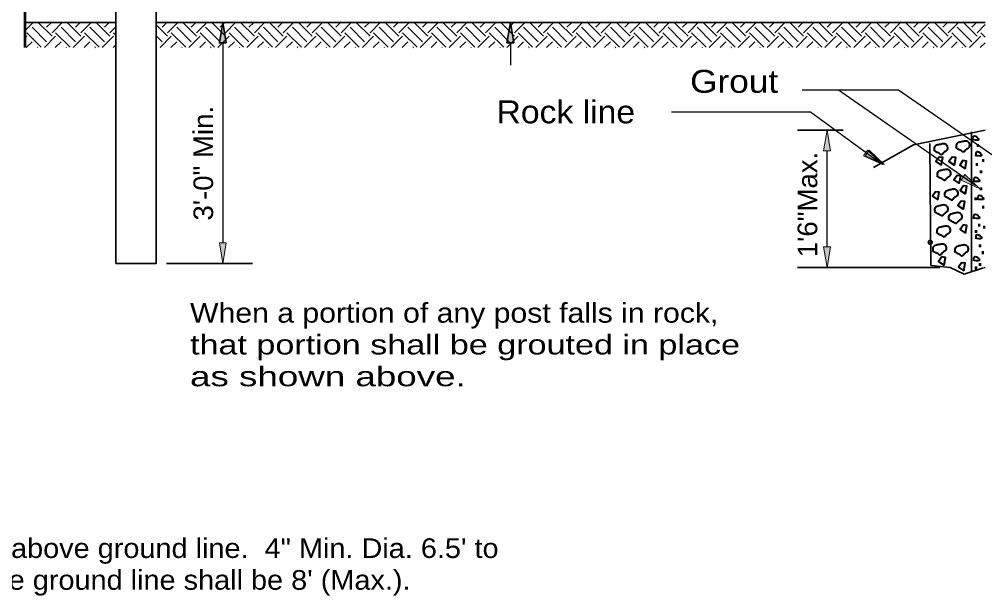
# Model space of a CAD drawing. Extents: x 35.7 to 71, y 36.4 to 58.4.
# Drawn here: x 43.84 to 49.74, y 48.1 to 51.62 of the extents above; entities that cross this region are included whole.
import ezdxf

# ---------------------------------------------------------------- set-up
doc = ezdxf.new("R2010")
doc.units = 0
doc.header["$LTSCALE"] = 0.048
doc.header["$PDMODE"] = 32
doc.header["$PDSIZE"] = 0.024
for name, color, linetype, lineweight in [('1', 7, 'Continuous', 35), ('3', 7, 'Continuous', 13), ('4', 7, 'Continuous', 35), ('5', 7, 'Continuous', 25)]:
    doc.layers.add(name, color=color, linetype=linetype, lineweight=lineweight)

msp = doc.modelspace()

# ---------------------------------------------------------------- hatches: boundary and pattern name
at = {"layer": '1'}
for points in [[(45.10633, 51.476), (45.06475, 51.476), (45.08558, 51.601), (45.08558, 51.601)], [(46.86433, 51.476), (46.82267, 51.476), (46.8435, 51.601), (46.8435, 51.601)], [(48.80075, 50.81758), (48.75908, 50.81758), (48.77992, 50.94258), (48.77992, 50.94258)], [(49.00325, 50.78608), (49.02658, 50.82067), (49.11842, 50.73342), (49.11842, 50.73342)], [(49.01425, 50.78608), (49.03758, 50.82067), (49.12942, 50.73342), (49.12942, 50.73342)], [(49.59958, 50.63767), (49.62292, 50.67225), (49.71475, 50.585), (49.71475, 50.585)], [(45.10633, 50.25417), (45.06475, 50.25417), (45.08558, 50.12917), (45.08558, 50.12917)], [(48.80075, 50.22983), (48.75908, 50.22983), (48.77992, 50.10483), (48.77992, 50.10483)]]:
    msp.add_hatch(color=256, dxfattribs=at).paths.add_polyline_path(points)

# ---------------------------------------------------------------- linework, layer by layer
at = {"layer": '1', "lineweight": 53}
msp.add_line((43.87508, 52.29), (43.87508, 51.44783), dxfattribs=at)
at = {"layer": '1'}
for p, q in [((43.87508, 51.55008), (43.92608, 51.601)), ((44.04075, 51.51675), (43.9565, 51.601)), ((44.00758, 51.572), (44.0365, 51.601)), ((44.04075, 51.53892), (44.10283, 51.601)), ((44.2175, 51.51675), (44.13325, 51.601)), ((44.18433, 51.572), (44.21333, 51.601)), ((44.2175, 51.53892), (44.27958, 51.601)), ((44.39425, 51.51675), (44.31008, 51.601)), ((44.36108, 51.572), (44.39008, 51.601)), ((44.71467, 51.572), (44.74367, 51.601)), ((44.74783, 51.53892), (44.80992, 51.601)), ((44.92458, 51.51675), (44.84042, 51.601)), ((44.89142, 51.572), (44.92042, 51.601)), ((45.034, 51.601), (44.90558, 51.601)), ((44.92458, 51.53892), (44.98675, 51.601)), ((45.10142, 51.51675), (45.01717, 51.601)), ((45.06825, 51.572), (45.09717, 51.601)), ((45.10142, 51.53892), (45.1635, 51.601)), ((45.27817, 51.51675), (45.19392, 51.601)), ((45.245, 51.572), (45.274, 51.601)), ((45.27817, 51.53892), (45.34025, 51.601)), ((45.45492, 51.51675), (45.37075, 51.601)), ((45.42175, 51.572), (45.45075, 51.601)), ((45.45492, 51.53892), (45.517, 51.601)), ((45.63167, 51.51675), (45.5475, 51.601)), ((45.59858, 51.572), (45.6275, 51.601)), ((45.63167, 51.53892), (45.69383, 51.601)), ((45.8085, 51.51675), (45.72425, 51.601)), ((45.77533, 51.572), (45.80433, 51.601)), ((45.8085, 51.53892), (45.87058, 51.601)), ((45.98525, 51.51675), (45.90108, 51.601)), ((45.95208, 51.572), (45.98108, 51.601)), ((45.98525, 51.53892), (46.04733, 51.601)), ((46.162, 51.51675), (46.07783, 51.601)), ((46.12892, 51.572), (46.15783, 51.601)), ((46.162, 51.53892), (46.22417, 51.601)), ((46.33883, 51.51675), (46.25458, 51.601)), ((46.30567, 51.572), (46.33467, 51.601)), ((46.33883, 51.53892), (46.40092, 51.601)), ((46.51558, 51.51675), (46.43142, 51.601)), ((46.48242, 51.572), (46.51142, 51.601)), ((46.51558, 51.53892), (46.57767, 51.601)), ((46.69233, 51.51675), (46.60817, 51.601)), ((46.65925, 51.572), (46.68817, 51.601)), ((46.69233, 51.53892), (46.7545, 51.601)), ((46.86917, 51.51675), (46.78492, 51.601)), ((46.836, 51.572), (46.865, 51.601)), ((46.86917, 51.53892), (46.93125, 51.601)), ((46.906, 51.601), (47.0235, 51.601)), ((47.04592, 51.51675), (46.96175, 51.601)), ((47.01275, 51.572), (47.04175, 51.601)), ((47.04592, 51.53892), (47.108, 51.601)), ((47.22267, 51.51675), (47.1385, 51.601)), ((47.18958, 51.572), (47.2185, 51.601)), ((47.22267, 51.53892), (47.28483, 51.601)), ((47.3995, 51.51675), (47.31525, 51.601)), ((47.36633, 51.572), (47.39533, 51.601)), ((47.3995, 51.53892), (47.46158, 51.601)), ((47.57625, 51.51675), (47.49208, 51.601)), ((47.54308, 51.572), (47.57208, 51.601)), ((47.57625, 51.53892), (47.63833, 51.601)), ((47.753, 51.51675), (47.66883, 51.601)), ((47.71992, 51.572), (47.74883, 51.601)), ((47.753, 51.53892), (47.81517, 51.601)), ((47.753, 51.53892), (47.81517, 51.601)), ((47.92983, 51.51675), (47.84558, 51.601)), ((47.89667, 51.572), (47.92558, 51.601)), ((47.92983, 51.53892), (47.99192, 51.601)), ((48.10658, 51.51675), (48.02233, 51.601)), ((48.07342, 51.572), (48.10242, 51.601)), ((48.10658, 51.53892), (48.16867, 51.601)), ((48.28333, 51.51675), (48.19917, 51.601)), ((48.25025, 51.572), (48.27917, 51.601)), ((48.28333, 51.53892), (48.3455, 51.601)), ((48.46017, 51.51675), (48.37592, 51.601)), ((48.427, 51.572), (48.45592, 51.601)), ((48.46017, 51.53892), (48.52225, 51.601)), ((48.63692, 51.51675), (48.55267, 51.601)), ((48.60375, 51.572), (48.63275, 51.601)), ((48.63692, 51.53892), (48.699, 51.601)), ((48.81367, 51.51675), (48.7295, 51.601)), ((48.78058, 51.572), (48.8095, 51.601)), ((48.81367, 51.53892), (48.87583, 51.601)), ((48.9905, 51.51675), (48.90625, 51.601)), ((48.95733, 51.572), (48.98625, 51.601)), ((48.9905, 51.53892), (49.05258, 51.601)), ((49.16725, 51.51675), (49.083, 51.601)), ((49.13408, 51.572), (49.16308, 51.601)), ((49.16725, 51.53892), (49.22933, 51.601)), ((49.344, 51.51675), (49.25983, 51.601)), ((49.31083, 51.572), (49.33983, 51.601)), ((49.344, 51.53892), (49.40617, 51.601)), ((49.52083, 51.51675), (49.43658, 51.601)), ((49.48767, 51.572), (49.51658, 51.601)), ((49.52083, 51.53892), (49.58292, 51.601)), ((49.69758, 51.51675), (49.61333, 51.601)), ((49.66442, 51.572), (49.69342, 51.601)), ((43.97442, 51.4505), (43.886, 51.53892)), ((44.00758, 51.48367), (43.91917, 51.572)), ((44.15117, 51.4505), (44.06283, 51.53892)), ((44.18433, 51.48367), (44.096, 51.572)), ((44.328, 51.4505), (44.23958, 51.53892)), ((44.36108, 51.48367), (44.27275, 51.572)), ((44.39425, 51.53892), (44.43092, 51.5755)), ((44.43092, 51.52433), (44.41633, 51.53892)), ((44.85833, 51.4505), (44.76992, 51.53892)), ((44.89142, 51.48367), (44.80308, 51.572)), ((45.03508, 51.4505), (44.94667, 51.53892)), ((45.06825, 51.48367), (44.97983, 51.572)), ((45.21183, 51.4505), (45.1235, 51.53892)), ((45.245, 51.48367), (45.15658, 51.572)), ((45.38867, 51.4505), (45.30025, 51.53892)), ((45.42175, 51.48367), (45.33342, 51.572)), ((45.56542, 51.4505), (45.477, 51.53892)), ((45.59858, 51.48367), (45.51017, 51.572)), ((45.74217, 51.4505), (45.65383, 51.53892)), ((45.77533, 51.48367), (45.68692, 51.572)), ((45.919, 51.4505), (45.83058, 51.53892)), ((45.95208, 51.48367), (45.86375, 51.572)), ((46.09575, 51.4505), (46.00733, 51.53892)), ((46.12892, 51.48367), (46.0405, 51.572)), ((46.2725, 51.4505), (46.18417, 51.53892)), ((46.30567, 51.48367), (46.21725, 51.572)), ((46.44933, 51.4505), (46.36092, 51.53892)), ((46.48242, 51.48367), (46.39408, 51.572)), ((46.62608, 51.4505), (46.53767, 51.53892)), ((46.65925, 51.48367), (46.57083, 51.572)), ((46.80283, 51.4505), (46.7145, 51.53892)), ((46.836, 51.48367), (46.74758, 51.572)), ((46.97967, 51.4505), (46.89125, 51.53892)), ((47.01275, 51.48367), (46.92442, 51.572)), ((47.15642, 51.4505), (47.068, 51.53892)), ((47.18958, 51.48367), (47.10117, 51.572)), ((47.33317, 51.4505), (47.24483, 51.53892)), ((47.36633, 51.48367), (47.27792, 51.572)), ((47.51, 51.4505), (47.42158, 51.53892)), ((47.54308, 51.48367), (47.45475, 51.572)), ((47.68675, 51.4505), (47.59833, 51.53892)), ((47.71992, 51.48367), (47.6315, 51.572)), ((47.8635, 51.4505), (47.77508, 51.53892)), ((47.89667, 51.48367), (47.80825, 51.572)), ((48.04025, 51.4505), (47.95192, 51.53892)), ((48.07342, 51.48367), (47.98508, 51.572)), ((48.21708, 51.4505), (48.12867, 51.53892)), ((48.25025, 51.48367), (48.16183, 51.572)), ((48.39383, 51.4505), (48.30542, 51.53892)), ((48.427, 51.48367), (48.33858, 51.572)), ((48.57058, 51.4505), (48.48225, 51.53892)), ((48.60375, 51.48367), (48.51542, 51.572)), ((48.74742, 51.4505), (48.659, 51.53892)), ((48.78058, 51.48367), (48.69217, 51.572)), ((48.92417, 51.4505), (48.83575, 51.53892)), ((48.95733, 51.48367), (48.86892, 51.572)), ((49.10092, 51.4505), (49.01258, 51.53892)), ((49.13408, 51.48367), (49.04567, 51.572)), ((49.27775, 51.4505), (49.18933, 51.53892)), ((49.31083, 51.48367), (49.2225, 51.572)), ((49.4545, 51.4505), (49.36608, 51.53892)), ((49.48767, 51.48367), (49.39925, 51.572)), ((49.63125, 51.4505), (49.54292, 51.53892)), ((49.66442, 51.48367), (49.576, 51.572)), ((49.69758, 51.53892), (49.74667, 51.588)), ((49.74667, 51.51183), (49.71967, 51.53892)), ((43.87508, 51.50583), (43.886, 51.51675)), ((43.88342, 51.44783), (43.91917, 51.48367)), ((43.99383, 51.44783), (44.06283, 51.51675)), ((44.06017, 51.44783), (44.096, 51.48367)), ((44.17067, 51.44783), (44.23958, 51.51675)), ((44.23692, 51.44783), (44.27275, 51.48367)), ((44.34742, 51.44783), (44.41633, 51.51675)), ((44.701, 51.44783), (44.76992, 51.51675)), ((44.76725, 51.44783), (44.80308, 51.48367)), ((44.87775, 51.44783), (44.94667, 51.51675)), ((44.944, 51.44783), (44.97983, 51.48367)), ((45.0545, 51.44783), (45.1235, 51.51675)), ((45.12083, 51.44783), (45.15658, 51.48367)), ((45.23133, 51.44783), (45.30025, 51.51675)), ((45.29758, 51.44783), (45.33342, 51.48367)), ((45.40808, 51.44783), (45.477, 51.51675)), ((45.47433, 51.44783), (45.51017, 51.48367)), ((45.58483, 51.44783), (45.65383, 51.51675)), ((45.65117, 51.44783), (45.68692, 51.48367)), ((45.76167, 51.44783), (45.83058, 51.51675)), ((45.82792, 51.44783), (45.86375, 51.48367)), ((45.93842, 51.44783), (46.00733, 51.51675)), ((46.00467, 51.44783), (46.0405, 51.48367)), ((46.11517, 51.44783), (46.18417, 51.51675)), ((46.1815, 51.44783), (46.21725, 51.48367)), ((46.29192, 51.44783), (46.36092, 51.51675)), ((46.35825, 51.44783), (46.39408, 51.48367)), ((46.46875, 51.44783), (46.53767, 51.51675)), ((46.535, 51.44783), (46.57083, 51.48367)), ((46.6455, 51.44783), (46.7145, 51.51675)), ((46.71183, 51.44783), (46.74758, 51.48367)), ((46.82225, 51.44783), (46.89125, 51.51675)), ((46.88858, 51.44783), (46.92442, 51.48367)), ((46.99908, 51.44783), (47.068, 51.51675)), ((47.06533, 51.44783), (47.10117, 51.48367)), ((47.17583, 51.44783), (47.24483, 51.51675)), ((47.24217, 51.44783), (47.27792, 51.48367)), ((47.35258, 51.44783), (47.42158, 51.51675)), ((47.41892, 51.44783), (47.45475, 51.48367)), ((47.52942, 51.44783), (47.59833, 51.51675)), ((47.59567, 51.44783), (47.6315, 51.48367)), ((47.70617, 51.44783), (47.77508, 51.51675)), ((47.70617, 51.44783), (47.77508, 51.51675)), ((47.7725, 51.44783), (47.80825, 51.48367)), ((47.88292, 51.44783), (47.95192, 51.51675)), ((47.94925, 51.44783), (47.98508, 51.48367)), ((48.05975, 51.44783), (48.12867, 51.51675)), ((48.126, 51.44783), (48.16183, 51.48367)), ((48.2365, 51.44783), (48.30542, 51.51675)), ((48.30283, 51.44783), (48.33858, 51.48367)), ((48.41325, 51.44783), (48.48225, 51.51675)), ((48.47958, 51.44783), (48.51542, 51.48367)), ((48.59008, 51.44783), (48.659, 51.51675)), ((48.65633, 51.44783), (48.69217, 51.48367)), ((48.76683, 51.44783), (48.83575, 51.51675)), ((48.83308, 51.44783), (48.86892, 51.48367)), ((48.94358, 51.44783), (49.01258, 51.51675)), ((49.00992, 51.44783), (49.04567, 51.48367)), ((49.12042, 51.44783), (49.18933, 51.51675)), ((49.18667, 51.44783), (49.2225, 51.48367)), ((49.29717, 51.44783), (49.36608, 51.51675)), ((49.36342, 51.44783), (49.39925, 51.48367)), ((49.36342, 51.44783), (49.39925, 51.48367)), ((49.47392, 51.44783), (49.54292, 51.51675)), ((49.54025, 51.44783), (49.576, 51.48367)), ((49.65075, 51.44783), (49.71967, 51.51675)), ((49.717, 51.44783), (49.74667, 51.4775)), ((43.94967, 51.44783), (43.95233, 51.4505)), ((44.12642, 51.44783), (44.12908, 51.4505)), ((44.30325, 51.44783), (44.30592, 51.4505)), ((44.41367, 51.44783), (44.43092, 51.465)), ((44.83358, 51.44783), (44.83625, 51.4505)), ((45.01033, 51.44783), (45.013, 51.4505)), ((45.18708, 51.44783), (45.18975, 51.4505)), ((45.36392, 51.44783), (45.3665, 51.4505)), ((45.54067, 51.44783), (45.54333, 51.4505)), ((45.71742, 51.44783), (45.72008, 51.4505)), ((45.89425, 51.44783), (45.89683, 51.4505)), ((46.071, 51.44783), (46.07367, 51.4505)), ((46.24775, 51.44783), (46.25042, 51.4505)), ((46.4245, 51.44783), (46.42717, 51.4505)), ((46.60133, 51.44783), (46.604, 51.4505)), ((46.77808, 51.44783), (46.78075, 51.4505)), ((46.95483, 51.44783), (46.9575, 51.4505)), ((47.13167, 51.44783), (47.13433, 51.4505)), ((47.30842, 51.44783), (47.31108, 51.4505)), ((47.48517, 51.44783), (47.48783, 51.4505)), ((47.662, 51.44783), (47.66467, 51.4505)), ((47.83875, 51.44783), (47.84142, 51.4505)), ((48.0155, 51.44783), (48.01817, 51.4505)), ((48.19233, 51.44783), (48.195, 51.4505)), ((48.36908, 51.44783), (48.37175, 51.4505)), ((48.54583, 51.44783), (48.5485, 51.4505)), ((48.72267, 51.44783), (48.72533, 51.4505)), ((48.89942, 51.44783), (48.90208, 51.4505)), ((49.07617, 51.44783), (49.07883, 51.4505)), ((49.253, 51.44783), (49.25567, 51.4505)), ((49.42975, 51.44783), (49.43242, 51.4505)), ((49.6065, 51.44783), (49.60917, 51.4505)), ((48.87825, 50.94258), (48.59992, 50.94258)), ((49.663, 50.93267), (49.663, 50.07508)), ((49.41433, 50.11683), (49.40792, 50.86242)), ((44.43092, 50.12917), (44.6785, 50.12917)), ((44.741, 50.12917), (45.26558, 50.12917)), ((49.46975, 50.10483), (48.59992, 50.10483))]:
    msp.add_line(p, q, dxfattribs=at)
at = {"layer": '1', "lineweight": 13}
for p, q in [((44.74783, 51.51675), (44.6785, 51.58617)), ((44.71467, 51.48367), (44.6785, 51.51983)), ((44.6815, 51.4505), (44.6785, 51.45358))]:
    msp.add_line(p, q, dxfattribs=at)
at = {"layer": '1', "lineweight": 25}
for p, q in [((45.08558, 51.476), (45.08558, 50.25417)), ((46.8435, 51.476), (46.8435, 51.351)), ((46.8435, 51.351), (46.8435, 51.3395)), ((49.68758, 50.60567), (48.84925, 51.188)), ((48.67942, 51.05367), (47.82775, 51.05367)), ((49.11058, 50.73758), (48.67942, 51.05367)), ((48.77992, 50.22983), (48.77992, 50.81758))]:
    msp.add_line(p, q, dxfattribs=at)
at = {"layer": '1'}
msp.add_lwpolyline([(44.6785, 50.12917), (44.6785, 53.94467), (44.43092, 53.94467), (44.43092, 50.12917)], dxfattribs=at)
for points in [[(45.10633, 51.476), (45.06475, 51.476), (45.08558, 51.601), (45.08558, 51.601)], [(46.86433, 51.476), (46.82267, 51.476), (46.8435, 51.601), (46.8435, 51.601)]]:
    msp.add_lwpolyline(points, close=True, dxfattribs=at)
at = {"layer": '1', "lineweight": 25}
msp.add_lwpolyline([(49.98433, 50.65517), (49.2165, 51.18858), (48.62875, 51.18858)], dxfattribs=at)
at = {"layer": '1', "lineweight": 13}
for points in [[(48.80075, 50.81758), (48.75908, 50.81758), (48.77992, 50.94258), (48.77992, 50.94258)], [(49.00325, 50.78608), (49.02658, 50.82067), (49.11842, 50.73342), (49.11842, 50.73342)], [(49.01425, 50.78608), (49.03758, 50.82067), (49.12942, 50.73342), (49.12942, 50.73342)], [(49.59958, 50.63767), (49.62292, 50.67225), (49.71475, 50.585), (49.71475, 50.585)], [(45.10633, 50.25417), (45.06475, 50.25417), (45.08558, 50.12917), (45.08558, 50.12917)], [(48.80075, 50.22983), (48.75908, 50.22983), (48.77992, 50.10483), (48.77992, 50.10483)]]:
    msp.add_lwpolyline(points, close=True, dxfattribs=at)
at = {"layer": '1', "lineweight": 40}
for points in [[(49.47875, 50.72933), (49.487, 50.77608), (49.465, 50.77883), (49.44575, 50.75133)], [(49.55858, 50.72933), (49.56683, 50.77608), (49.54483, 50.77883), (49.52558, 50.75133)], [(49.6245, 50.70733), (49.63275, 50.75408), (49.61075, 50.75683), (49.5915, 50.72933)], [(49.58883, 50.61658), (49.59708, 50.66333), (49.57508, 50.66608), (49.55583, 50.63858)], [(49.62708, 50.55342), (49.63533, 50.60017), (49.61333, 50.60292), (49.59408, 50.57542)], [(49.45675, 50.51767), (49.465, 50.56442), (49.443, 50.56717), (49.42375, 50.53967)], [(49.61333, 50.45992), (49.62158, 50.50667), (49.59958, 50.50942), (49.58033, 50.48192)], [(49.62717, 50.31425), (49.63542, 50.361), (49.61342, 50.36375), (49.59417, 50.33625)], [(49.49525, 50.11908), (49.5035, 50.16583), (49.4815, 50.16858), (49.46225, 50.14108)], [(49.61608, 50.08333), (49.62433, 50.13008), (49.60233, 50.13283), (49.58308, 50.10533)]]:
    msp.add_lwpolyline(points, close=True, dxfattribs=at)
for points in [[(49.67117, 50.8805), (49.67942, 50.908), (49.70692, 50.886), (49.67392, 50.88325)], [(49.4375, 50.82275), (49.44025, 50.84475), (49.45125, 50.853), (49.47325, 50.8585), (49.498, 50.86125), (49.51442, 50.84475), (49.51167, 50.82), (49.4925, 50.80625), (49.47875, 50.7925), (49.4705, 50.798), (49.4485, 50.809), (49.432, 50.82)], [(49.57208, 50.83925), (49.57483, 50.86125), (49.58583, 50.8695), (49.60783, 50.875), (49.63258, 50.87775), (49.649, 50.86125), (49.64625, 50.8365), (49.62708, 50.82275), (49.61333, 50.809), (49.60508, 50.8145), (49.58308, 50.8255), (49.56658, 50.8365)], [(49.69042, 50.78425), (49.69867, 50.81175), (49.72617, 50.78975), (49.69317, 50.787)], [(49.45667, 50.66608), (49.45942, 50.68808), (49.47042, 50.69633), (49.49242, 50.70183), (49.51717, 50.70458), (49.53358, 50.68808), (49.53083, 50.66333), (49.51167, 50.64958), (49.49792, 50.63583), (49.48967, 50.64133), (49.46767, 50.65233), (49.45117, 50.66333)], [(49.67667, 50.62758), (49.68492, 50.65508), (49.71242, 50.63308), (49.67942, 50.63033)], [(49.50067, 50.54517), (49.50342, 50.56717), (49.51442, 50.57542), (49.53642, 50.58092), (49.56117, 50.58367), (49.57758, 50.56717), (49.57483, 50.54242), (49.55567, 50.52867), (49.54192, 50.51492), (49.53367, 50.52042), (49.51167, 50.53142), (49.49517, 50.54242)], [(49.70142, 50.51767), (49.70967, 50.54517), (49.73717, 50.52317), (49.70417, 50.52042)], [(49.44017, 50.44892), (49.44292, 50.47092), (49.45392, 50.47917), (49.47592, 50.48467), (49.50067, 50.48742), (49.51708, 50.47092), (49.51433, 50.44617), (49.49517, 50.43242), (49.48142, 50.41867), (49.47317, 50.42417), (49.45117, 50.43517), (49.43467, 50.44617)], [(49.5255, 50.40225), (49.52825, 50.42425), (49.53925, 50.4325), (49.56125, 50.438), (49.586, 50.44075), (49.60242, 50.42425), (49.59967, 50.3995), (49.5805, 50.38575), (49.56675, 50.372), (49.5585, 50.3775), (49.5365, 50.3885), (49.52, 50.3995)], [(49.67667, 50.40217), (49.68492, 50.42967), (49.71242, 50.40767), (49.67942, 50.40492)], [(49.45392, 50.31975), (49.45667, 50.34175), (49.46767, 50.35), (49.48967, 50.3555), (49.51442, 50.35825), (49.53083, 50.34175), (49.52808, 50.317), (49.50892, 50.30325), (49.49517, 50.2895), (49.48692, 50.295), (49.46492, 50.306), (49.44842, 50.317)], [(49.69042, 50.2785), (49.69867, 50.306), (49.72617, 50.284), (49.69317, 50.28125)], [(49.42925, 50.20992), (49.432, 50.23192), (49.443, 50.24017), (49.465, 50.24567), (49.48975, 50.24842), (49.50617, 50.23192), (49.50342, 50.20717), (49.48425, 50.19342), (49.4705, 50.17967), (49.46225, 50.18517), (49.44025, 50.19617), (49.42375, 50.20717)], [(49.56383, 50.20433), (49.56658, 50.22633), (49.57758, 50.23458), (49.59958, 50.24008), (49.62433, 50.24283), (49.64075, 50.22633), (49.638, 50.20158), (49.61883, 50.18783), (49.60508, 50.17408), (49.59683, 50.17958), (49.57483, 50.19058), (49.55833, 50.20158)], [(49.67667, 50.14383), (49.68492, 50.17133), (49.71242, 50.14933), (49.67942, 50.14658)]]:
    msp.add_spline(points, degree=3, dxfattribs=at)
at = {"layer": '1'}
msp.add_point((49.41083, 50.25775), dxfattribs=at)
at = {"layer": '4'}
for p, q in [((44.43092, 51.601), (43.87508, 51.601)), ((49.74667, 51.601), (44.6785, 51.601)), ((49.30783, 50.85258), (49.74667, 50.94258)), ((49.30783, 50.85258), (49.06367, 50.71408)), ((49.73675, 50.10092), (49.61808, 50.06325)), ((49.74667, 50.10408), (49.74125, 50.10233))]:
    msp.add_line(p, q, dxfattribs=at)
msp.add_lwpolyline([(49.61808, 50.06325), (49.53225, 50.10483), (49.41433, 50.11683)], dxfattribs=at)
at = {"layer": '5', "lineweight": 35}
for p, q in [((45.0965, 51.601), (45.09658, 51.601)), ((46.8435, 51.601), (46.84358, 51.601)), ((46.8435, 51.601), (46.84358, 51.601))]:
    msp.add_line(p, q, dxfattribs=at)
at = {"layer": '5', "lineweight": 13}
for p, q in [((48.77992, 50.94258), (48.78, 50.94258)), ((44.6785, 50.12917), (44.67858, 50.12917)), ((45.08558, 50.12917), (45.08567, 50.12917)), ((49.53225, 50.10483), (49.53233, 50.10483))]:
    msp.add_line(p, q, dxfattribs=at)

# ---------------------------------------------------------------- texts
at = {"layer": '1', "width": 1.05}
for s, p in [('3\'-0" Min.', (45.02558, 50.39075)), ('1\'6"Max.', (48.71992, 50.16658))]:
    msp.add_text(s, height=0.12, rotation=90, dxfattribs=at).set_placement(p)
at = {"layer": '1'}
for p in [(49.6795, 50.83925), (49.674, 50.72383), (49.7125, 50.7485), (49.69875, 50.67983), (49.69875, 50.57533), (49.66575, 50.51492), (49.7125, 50.46267), (49.68775, 50.35275), (49.718, 50.34175), (49.6685, 50.31425), (49.69325, 50.22625), (49.70975, 50.18508), (49.69325, 50.11358), (49.6685, 50.09158)]:
    msp.add_text('.', height=0.12, dxfattribs=at).set_placement(p)
at = {"layer": '3'}
for s, height, width, p in [('Grout', 0.14, 1.15, (47.9425, 51.1715)), ('Rock line', 0.14, 1.1, (46.759, 50.985)), ('When a portion of any post falls in rock,', 0.12, 1.15, (44.88458, 49.76667)), ('that portion shall be grouted in place', 0.12, 1.3, (44.88458, 49.57242)), ('as shown above.', 0.12, 1.4, (44.88458, 49.37817)), ('Line Posts: 3" Min. Dia. up to and including heights 6.5\' above ground line.  4" Min. Dia. 6.5\' to', 0.12, 1.1, (39.43517, 48.32867)), ("8' height above ground line.  Height above ground line shall be 8' (Max.).", 0.12, 1.1, (40.57233, 48.13442))]:
    msp.add_text(s, height=height, dxfattribs=dict(at, width=width)).set_placement(p)

doc.saveas('drawing.dxf')
